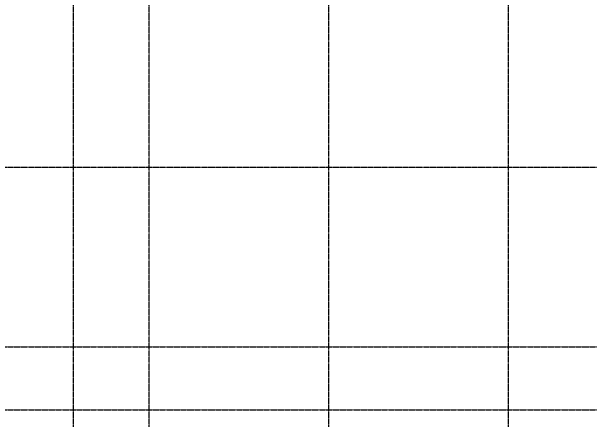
# Model space of a CAD drawing. Extents: x -63 to 2141, y 56 to 3168.
# Drawn here: x 1039 to 1590, y 445 to 834 of the extents above; entities that cross this region are included whole.
import ezdxf

# ---------------------------------------------------------------- set-up
doc = ezdxf.new("R2010")
doc.units = 0
doc.header["$MEASUREMENT"] = 0
doc.linetypes.add('Center', pattern=[2, 1.25, -0.25, 0.25, -0.25])
doc.layers.add('GRID', color=1, linetype='CONTINUOUS')

msp = doc.modelspace()

# ---------------------------------------------------------------- linework, layer by layer
at = {"layer": 'GRID', "color": 1, "linetype": 'CENTER', "ltscale": 0.5}
for p, q in [((1098, 111.96), (1098, 3104.916)), ((1170, 111.96), (1170, 3104.916)), ((1341, 111.96), (1341, 3104.916)), ((1512, 111.96), (1512, 3104.916)), ((0, 685.92), (2085, 685.92)), ((0, 514.92), (2085, 514.92)), ((0, 454.92), (2085, 454.92))]:
    msp.add_line(p, q, dxfattribs=at)

doc.saveas('drawing.dxf')
